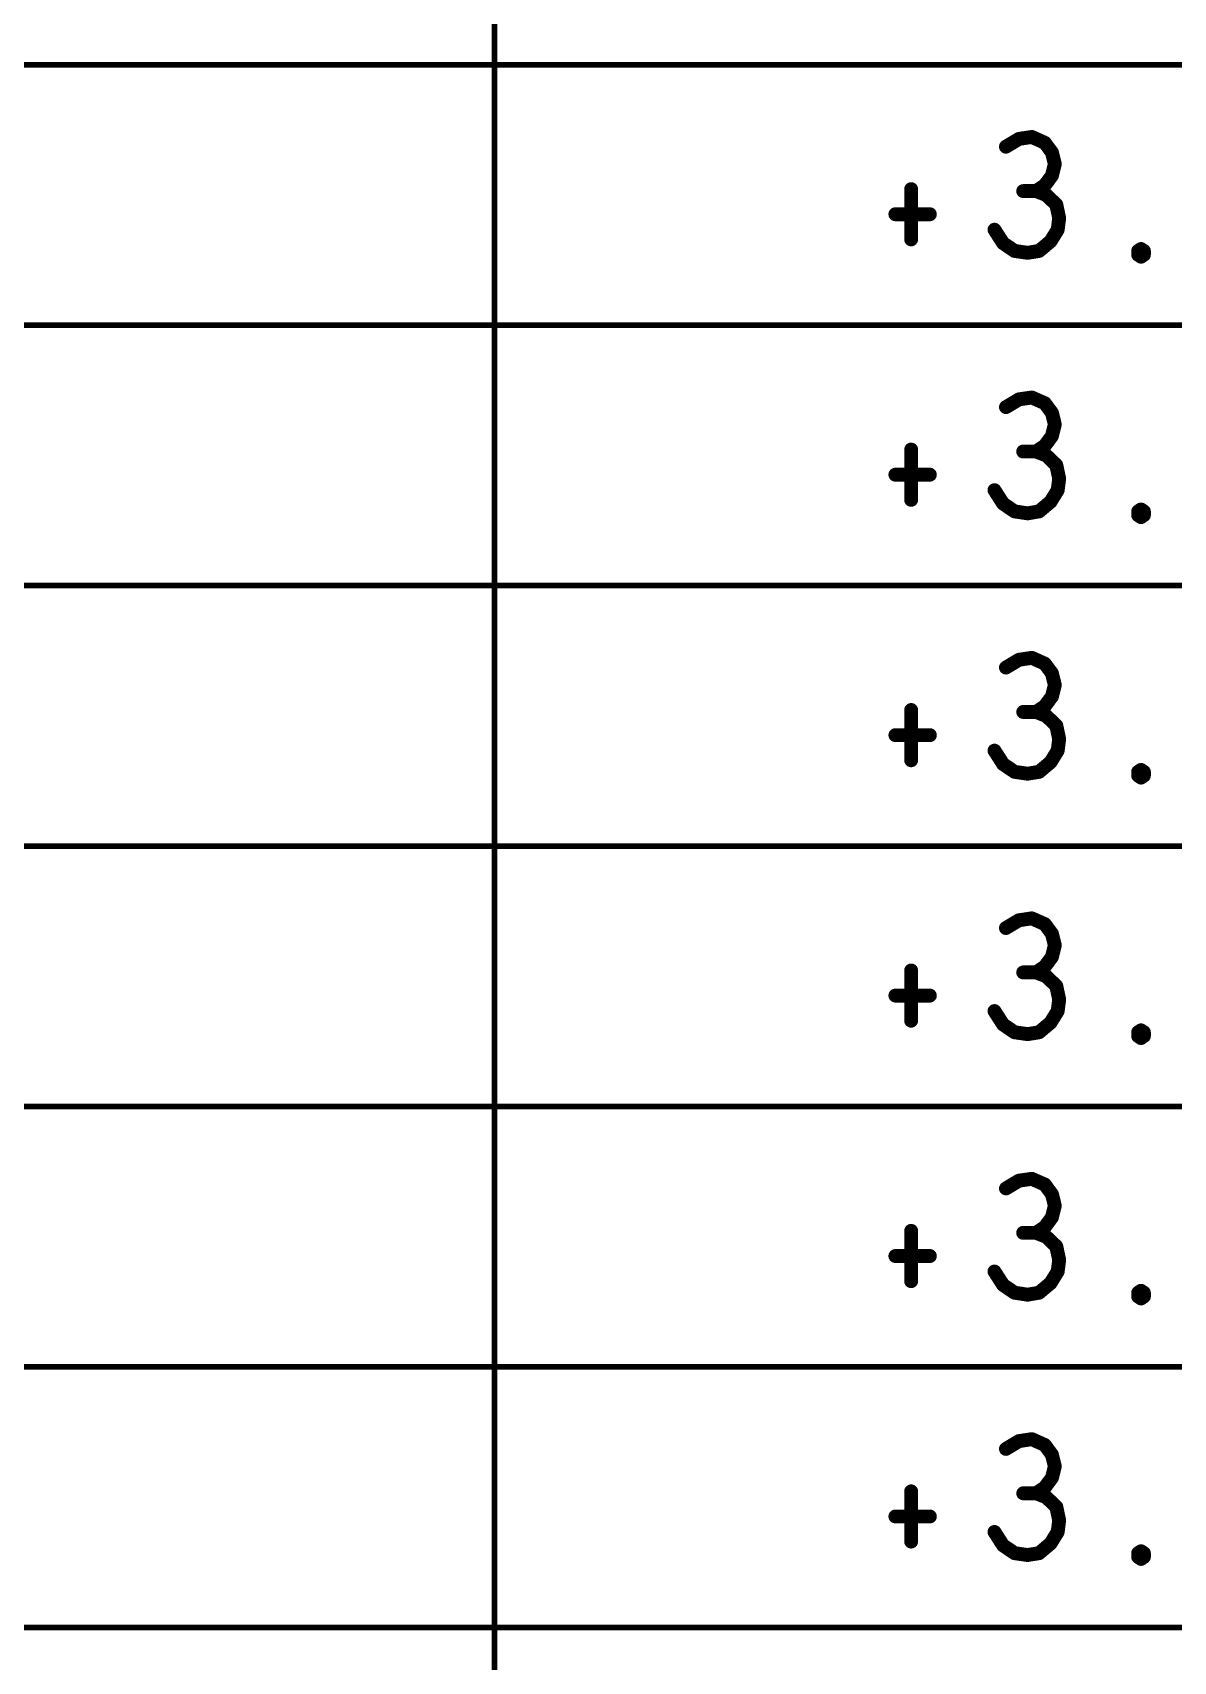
# Model space of a CAD drawing. Extents: x -14.2 to 19.9, y -5.2 to 16.9.
# Drawn here: x 11.024 to 12.255, y 3.248 to 5.005 of the extents above; entities that cross this region are included whole.
import ezdxf

# ---------------------------------------------------------------- set-up
doc = ezdxf.new("R2010")
doc.units = 0
doc.layers.get('0').update_dxf_attribs({"linetype": 'CONTINUOUS'})
doc.layers.add('FAB', color=2, linetype='CONTINUOUS')

# ---------------------------------------------------------------- blocks, each defined once
blk = doc.blocks.new('ROUND_105')
at = {"const_width": 0.0075}
blk.add_lwpolyline([(-0.00375, 0, 1), (0.00375, 0, 1)], format="xyb", close=True, dxfattribs=at)

msp = doc.modelspace()

# ---------------------------------------------------------------- linework, layer by layer
at = {"layer": 'FAB'}
for points, const_width in [([(11.5228, 6.3754), (11.5228, -0.3686)], 0.006), ([(8.7328, 4.9703), (15.4598, 4.9703)], 0.006), ([(12.0886, 4.8903), (12.0746, 4.8819)], 0.015), ([(12.1025, 4.8924), (12.0886, 4.8903)], 0.015), ([(12.1165, 4.8861), (12.1025, 4.8924)], 0.015), ([(12.1242, 4.8757), (12.1165, 4.8861)], 0.015), ([(12.1273, 4.8632), (12.1242, 4.8757)], 0.015), ([(12.1242, 4.8507), (12.1273, 4.8632)], 0.015), ([(12.1165, 4.8403), (12.1242, 4.8507)], 0.015), ([(11.9723, 4.8361), (11.9723, 4.7819)], 0.015), ([(12.1072, 4.834), (12.0932, 4.834)], 0.015), ([(12.1072, 4.834), (12.1165, 4.8403)], 0.015), ([(12.118, 4.8298), (12.1072, 4.834)], 0.015), ([(12.1289, 4.8194), (12.118, 4.8298)], 0.015), ([(11.9553, 4.809), (11.9925, 4.809)], 0.015), ([(12.132, 4.8048), (12.1289, 4.8194)], 0.015), ([(12.0622, 4.7923), (12.0715, 4.7778)], 0.015), ([(12.1227, 4.7798), (12.1304, 4.7923)], 0.015), ([(12.1304, 4.7923), (12.132, 4.8048)], 0.015), ([(12.0715, 4.7778), (12.0839, 4.7694)], 0.015), ([(12.1103, 4.7694), (12.1227, 4.7798)], 0.015), ([(12.0839, 4.7694), (12.0979, 4.7674)], 0.015), ([(12.0979, 4.7674), (12.1103, 4.7694)], 0.015), ([(12.2172, 4.7694), (12.2203, 4.7715)], 0.015), ([(12.2172, 4.7653), (12.2172, 4.7694)], 0.015), ([(12.2203, 4.7632), (12.2172, 4.7653)], 0.015), ([(12.2203, 4.7715), (12.2234, 4.7694)], 0.015), ([(12.2234, 4.7653), (12.2203, 4.7632)], 0.015), ([(12.2234, 4.7694), (12.2234, 4.7653)], 0.015), ([(8.7328, 4.6894), (15.4598, 4.6894)], 0.006), ([(12.0886, 4.6093), (12.0746, 4.6009)], 0.015), ([(12.1025, 4.6113), (12.0886, 4.6093)], 0.015), ([(12.1165, 4.6051), (12.1025, 4.6113)], 0.015), ([(12.1242, 4.5947), (12.1165, 4.6051)], 0.015), ([(12.1273, 4.5822), (12.1242, 4.5947)], 0.015), ([(12.1242, 4.5697), (12.1273, 4.5822)], 0.015), ([(12.1165, 4.5593), (12.1242, 4.5697)], 0.015), ([(11.9723, 4.5551), (11.9723, 4.5009)], 0.015), ([(12.1072, 4.553), (12.0932, 4.553)], 0.015), ([(12.1072, 4.553), (12.1165, 4.5593)], 0.015), ([(12.118, 4.5488), (12.1072, 4.553)], 0.015), ([(12.1289, 4.5384), (12.118, 4.5488)], 0.015), ([(11.9553, 4.528), (11.9925, 4.528)], 0.015), ([(12.132, 4.5238), (12.1289, 4.5384)], 0.015), ([(12.0622, 4.5113), (12.0715, 4.4968)], 0.015), ([(12.1227, 4.4988), (12.1304, 4.5113)], 0.015), ([(12.1304, 4.5113), (12.132, 4.5238)], 0.015), ([(12.0715, 4.4968), (12.0839, 4.4884)], 0.015), ([(12.1103, 4.4884), (12.1227, 4.4988)], 0.015), ([(12.0839, 4.4884), (12.0979, 4.4863)], 0.015), ([(12.0979, 4.4863), (12.1103, 4.4884)], 0.015), ([(12.2172, 4.4884), (12.2203, 4.4905)], 0.015), ([(12.2172, 4.4843), (12.2172, 4.4884)], 0.015), ([(12.2203, 4.4822), (12.2172, 4.4843)], 0.015), ([(12.2203, 4.4905), (12.2234, 4.4884)], 0.015), ([(12.2234, 4.4843), (12.2203, 4.4822)], 0.015), ([(12.2234, 4.4884), (12.2234, 4.4843)], 0.015), ([(8.7328, 4.4084), (15.4598, 4.4084)], 0.006), ([(12.0886, 4.3283), (12.0746, 4.3199)], 0.015), ([(12.1025, 4.3304), (12.0886, 4.3283)], 0.015), ([(12.1165, 4.3241), (12.1025, 4.3304)], 0.015), ([(12.1242, 4.3137), (12.1165, 4.3241)], 0.015), ([(12.1273, 4.3012), (12.1242, 4.3137)], 0.015), ([(12.1242, 4.2887), (12.1273, 4.3012)], 0.015), ([(12.1165, 4.2783), (12.1242, 4.2887)], 0.015), ([(11.9723, 4.2741), (11.9723, 4.2199)], 0.015), ([(12.1072, 4.272), (12.0932, 4.272)], 0.015), ([(12.1072, 4.272), (12.1165, 4.2783)], 0.015), ([(12.118, 4.2678), (12.1072, 4.272)], 0.015), ([(12.1289, 4.2574), (12.118, 4.2678)], 0.015), ([(11.9553, 4.247), (11.9925, 4.247)], 0.015), ([(12.132, 4.2428), (12.1289, 4.2574)], 0.015), ([(12.0622, 4.2303), (12.0715, 4.2158)], 0.015), ([(12.1227, 4.2178), (12.1304, 4.2303)], 0.015), ([(12.1304, 4.2303), (12.132, 4.2428)], 0.015), ([(12.0715, 4.2158), (12.0839, 4.2074)], 0.015), ([(12.1103, 4.2074), (12.1227, 4.2178)], 0.015), ([(12.0839, 4.2074), (12.0979, 4.2054)], 0.015), ([(12.0979, 4.2054), (12.1103, 4.2074)], 0.015), ([(12.2172, 4.2074), (12.2203, 4.2095)], 0.015), ([(12.2172, 4.2033), (12.2172, 4.2074)], 0.015), ([(12.2203, 4.2012), (12.2172, 4.2033)], 0.015), ([(12.2203, 4.2095), (12.2234, 4.2074)], 0.015), ([(12.2234, 4.2033), (12.2203, 4.2012)], 0.015), ([(12.2234, 4.2074), (12.2234, 4.2033)], 0.015), ([(8.7328, 4.1273), (15.4598, 4.1273)], 0.006), ([(12.0886, 4.0473), (12.0746, 4.0389)], 0.015), ([(12.1025, 4.0493), (12.0886, 4.0473)], 0.015), ([(12.1165, 4.0431), (12.1025, 4.0493)], 0.015), ([(12.1242, 4.0327), (12.1165, 4.0431)], 0.015), ([(12.1273, 4.0202), (12.1242, 4.0327)], 0.015), ([(12.1242, 4.0077), (12.1273, 4.0202)], 0.015), ([(12.1165, 3.9973), (12.1242, 4.0077)], 0.015), ([(11.9723, 3.9931), (11.9723, 3.9389)], 0.015), ([(12.1072, 3.991), (12.0932, 3.991)], 0.015), ([(12.1072, 3.991), (12.1165, 3.9973)], 0.015), ([(12.118, 3.9868), (12.1072, 3.991)], 0.015), ([(12.1289, 3.9764), (12.118, 3.9868)], 0.015), ([(11.9553, 3.966), (11.9925, 3.966)], 0.015), ([(12.132, 3.9618), (12.1289, 3.9764)], 0.015), ([(12.0622, 3.9493), (12.0715, 3.9348)], 0.015), ([(12.1227, 3.9368), (12.1304, 3.9493)], 0.015), ([(12.1304, 3.9493), (12.132, 3.9618)], 0.015), ([(12.0715, 3.9348), (12.0839, 3.9264)], 0.015), ([(12.1103, 3.9264), (12.1227, 3.9368)], 0.015), ([(12.0839, 3.9264), (12.0979, 3.9244)], 0.015), ([(12.0979, 3.9244), (12.1103, 3.9264)], 0.015), ([(12.2172, 3.9264), (12.2203, 3.9285)], 0.015), ([(12.2172, 3.9223), (12.2172, 3.9264)], 0.015), ([(12.2203, 3.9202), (12.2172, 3.9223)], 0.015), ([(12.2203, 3.9285), (12.2234, 3.9264)], 0.015), ([(12.2234, 3.9223), (12.2203, 3.9202)], 0.015), ([(12.2234, 3.9264), (12.2234, 3.9223)], 0.015), ([(8.7328, 3.8464), (15.4598, 3.8464)], 0.006), ([(12.0886, 3.7663), (12.0746, 3.7579)], 0.015), ([(12.1025, 3.7683), (12.0886, 3.7663)], 0.015), ([(12.1165, 3.7621), (12.1025, 3.7683)], 0.015), ([(12.1242, 3.7517), (12.1165, 3.7621)], 0.015), ([(12.1273, 3.7392), (12.1242, 3.7517)], 0.015), ([(12.1242, 3.7267), (12.1273, 3.7392)], 0.015), ([(12.1165, 3.7163), (12.1242, 3.7267)], 0.015), ([(11.9723, 3.7121), (11.9723, 3.6579)], 0.015), ([(12.1072, 3.71), (12.0932, 3.71)], 0.015), ([(12.1072, 3.71), (12.1165, 3.7163)], 0.015), ([(12.118, 3.7058), (12.1072, 3.71)], 0.015), ([(12.1289, 3.6954), (12.118, 3.7058)], 0.015), ([(11.9553, 3.685), (11.9925, 3.685)], 0.015), ([(12.132, 3.6808), (12.1289, 3.6954)], 0.015), ([(12.0622, 3.6683), (12.0715, 3.6538)], 0.015), ([(12.1227, 3.6558), (12.1304, 3.6683)], 0.015), ([(12.1304, 3.6683), (12.132, 3.6808)], 0.015), ([(12.0715, 3.6538), (12.0839, 3.6454)], 0.015), ([(12.1103, 3.6454), (12.1227, 3.6558)], 0.015), ([(12.0839, 3.6454), (12.0979, 3.6433)], 0.015), ([(12.0979, 3.6433), (12.1103, 3.6454)], 0.015), ([(12.2172, 3.6454), (12.2203, 3.6475)], 0.015), ([(12.2172, 3.6413), (12.2172, 3.6454)], 0.015), ([(12.2203, 3.6392), (12.2172, 3.6413)], 0.015), ([(12.2203, 3.6475), (12.2234, 3.6454)], 0.015), ([(12.2234, 3.6413), (12.2203, 3.6392)], 0.015), ([(12.2234, 3.6454), (12.2234, 3.6413)], 0.015), ([(8.7328, 3.5654), (15.4598, 3.5654)], 0.006), ([(12.0886, 3.4853), (12.0746, 3.4769)], 0.015), ([(12.1025, 3.4874), (12.0886, 3.4853)], 0.015), ([(12.1165, 3.4811), (12.1025, 3.4874)], 0.015), ([(12.1242, 3.4707), (12.1165, 3.4811)], 0.015), ([(12.1273, 3.4582), (12.1242, 3.4707)], 0.015), ([(12.1242, 3.4457), (12.1273, 3.4582)], 0.015), ([(12.1165, 3.4353), (12.1242, 3.4457)], 0.015), ([(11.9723, 3.4311), (11.9723, 3.3769)], 0.015), ([(12.1072, 3.429), (12.0932, 3.429)], 0.015), ([(12.1072, 3.429), (12.1165, 3.4353)], 0.015), ([(12.118, 3.4248), (12.1072, 3.429)], 0.015), ([(12.1289, 3.4144), (12.118, 3.4248)], 0.015), ([(11.9553, 3.404), (11.9925, 3.404)], 0.015), ([(12.132, 3.3998), (12.1289, 3.4144)], 0.015), ([(12.0622, 3.3873), (12.0715, 3.3728)], 0.015), ([(12.1227, 3.3748), (12.1304, 3.3873)], 0.015), ([(12.1304, 3.3873), (12.132, 3.3998)], 0.015), ([(12.0715, 3.3728), (12.0839, 3.3644)], 0.015), ([(12.1103, 3.3644), (12.1227, 3.3748)], 0.015), ([(12.0839, 3.3644), (12.0979, 3.3624)], 0.015), ([(12.0979, 3.3624), (12.1103, 3.3644)], 0.015), ([(12.2172, 3.3644), (12.2203, 3.3665)], 0.015), ([(12.2172, 3.3603), (12.2172, 3.3644)], 0.015), ([(12.2203, 3.3582), (12.2172, 3.3603)], 0.015), ([(12.2203, 3.3665), (12.2234, 3.3644)], 0.015), ([(12.2234, 3.3603), (12.2203, 3.3582)], 0.015), ([(12.2234, 3.3644), (12.2234, 3.3603)], 0.015), ([(8.7328, 3.2843), (15.4598, 3.2843)], 0.006)]:
    msp.add_lwpolyline(points, dxfattribs=dict(at, const_width=const_width))

# ---------------------------------------------------------------- block references
for p in [(12.0746, 4.8819), (12.0886, 4.8903), (12.0886, 4.8903), (12.1025, 4.8924), (12.1025, 4.8924), (12.1165, 4.8861), (12.1165, 4.8861), (12.1242, 4.8757), (12.1242, 4.8757), (12.1273, 4.8632), (12.1273, 4.8632), (12.1242, 4.8507), (12.1242, 4.8507), (11.9723, 4.8361), (12.0932, 4.834), (12.1072, 4.834), (12.1072, 4.834), (12.1072, 4.834), (12.1165, 4.8403), (12.1165, 4.8403), (12.118, 4.8298), (12.118, 4.8298), (11.9553, 4.809), (11.9925, 4.809), (12.1289, 4.8194), (12.1289, 4.8194), (12.0622, 4.7923), (12.1304, 4.7923), (12.1304, 4.7923), (12.132, 4.8048), (12.132, 4.8048), (11.9723, 4.7819), (12.0715, 4.7778), (12.0715, 4.7778), (12.1227, 4.7798), (12.1227, 4.7798), (12.0839, 4.7694), (12.0839, 4.7694), (12.0979, 4.7674), (12.0979, 4.7674), (12.1103, 4.7694), (12.1103, 4.7694), (12.2172, 4.7694), (12.2172, 4.7694), (12.2172, 4.7653), (12.2172, 4.7653), (12.2203, 4.7715), (12.2203, 4.7715), (12.2203, 4.7632), (12.2203, 4.7632), (12.2234, 4.7694), (12.2234, 4.7694), (12.2234, 4.7653), (12.2234, 4.7653), (12.0746, 4.6009), (12.0886, 4.6093), (12.0886, 4.6093), (12.1025, 4.6113), (12.1025, 4.6113), (12.1165, 4.6051), (12.1165, 4.6051), (12.1242, 4.5947), (12.1242, 4.5947), (12.1273, 4.5822), (12.1273, 4.5822), (12.1242, 4.5697), (12.1242, 4.5697), (11.9723, 4.5551), (12.0932, 4.553), (12.1072, 4.553), (12.1072, 4.553), (12.1072, 4.553), (12.1165, 4.5593), (12.1165, 4.5593), (12.118, 4.5488), (12.118, 4.5488), (11.9553, 4.528), (11.9925, 4.528), (12.1289, 4.5384), (12.1289, 4.5384), (12.0622, 4.5113), (12.1304, 4.5113), (12.1304, 4.5113), (12.132, 4.5238), (12.132, 4.5238), (11.9723, 4.5009), (12.0715, 4.4968), (12.0715, 4.4968), (12.1227, 4.4988), (12.1227, 4.4988), (12.0839, 4.4884), (12.0839, 4.4884), (12.0979, 4.4863), (12.0979, 4.4863), (12.1103, 4.4884), (12.1103, 4.4884), (12.2172, 4.4884), (12.2172, 4.4884), (12.2172, 4.4843), (12.2172, 4.4843), (12.2203, 4.4905), (12.2203, 4.4905), (12.2203, 4.4822), (12.2203, 4.4822), (12.2234, 4.4884), (12.2234, 4.4884), (12.2234, 4.4843), (12.2234, 4.4843), (12.0746, 4.3199), (12.0886, 4.3283), (12.0886, 4.3283), (12.1025, 4.3304), (12.1025, 4.3304), (12.1165, 4.3241), (12.1165, 4.3241), (12.1242, 4.3137), (12.1242, 4.3137), (12.1273, 4.3012), (12.1273, 4.3012), (12.1242, 4.2887), (12.1242, 4.2887), (11.9723, 4.2741), (12.0932, 4.272), (12.1072, 4.272), (12.1072, 4.272), (12.1072, 4.272), (12.1165, 4.2783), (12.1165, 4.2783), (12.118, 4.2678), (12.118, 4.2678), (11.9553, 4.247), (11.9925, 4.247), (12.1289, 4.2574), (12.1289, 4.2574), (12.0622, 4.2303), (12.1304, 4.2303), (12.1304, 4.2303), (12.132, 4.2428), (12.132, 4.2428), (11.9723, 4.2199), (12.0715, 4.2158), (12.0715, 4.2158), (12.1227, 4.2178), (12.1227, 4.2178), (12.0839, 4.2074), (12.0839, 4.2074), (12.0979, 4.2054), (12.0979, 4.2054), (12.1103, 4.2074), (12.1103, 4.2074), (12.2172, 4.2074), (12.2172, 4.2074), (12.2172, 4.2033), (12.2172, 4.2033), (12.2203, 4.2095), (12.2203, 4.2095), (12.2203, 4.2012), (12.2203, 4.2012), (12.2234, 4.2074), (12.2234, 4.2074), (12.2234, 4.2033), (12.2234, 4.2033), (12.0746, 4.0389), (12.0886, 4.0473), (12.0886, 4.0473), (12.1025, 4.0493), (12.1025, 4.0493), (12.1165, 4.0431), (12.1165, 4.0431), (12.1242, 4.0327), (12.1242, 4.0327), (12.1273, 4.0202), (12.1273, 4.0202), (12.1242, 4.0077), (12.1242, 4.0077), (11.9723, 3.9931), (12.0932, 3.991), (12.1072, 3.991), (12.1072, 3.991), (12.1072, 3.991), (12.1165, 3.9973), (12.1165, 3.9973), (12.118, 3.9868), (12.118, 3.9868), (11.9553, 3.966), (11.9925, 3.966), (12.1289, 3.9764), (12.1289, 3.9764), (12.0622, 3.9493), (12.1304, 3.9493), (12.1304, 3.9493), (12.132, 3.9618), (12.132, 3.9618), (11.9723, 3.9389), (12.0715, 3.9348), (12.0715, 3.9348), (12.1227, 3.9368), (12.1227, 3.9368), (12.0839, 3.9264), (12.0839, 3.9264), (12.0979, 3.9244), (12.0979, 3.9244), (12.1103, 3.9264), (12.1103, 3.9264), (12.2172, 3.9264), (12.2172, 3.9264), (12.2172, 3.9223), (12.2172, 3.9223), (12.2203, 3.9285), (12.2203, 3.9285), (12.2203, 3.9202), (12.2203, 3.9202), (12.2234, 3.9264), (12.2234, 3.9264), (12.2234, 3.9223), (12.2234, 3.9223), (12.0746, 3.7579), (12.0886, 3.7663), (12.0886, 3.7663), (12.1025, 3.7683), (12.1025, 3.7683), (12.1165, 3.7621), (12.1165, 3.7621), (12.1242, 3.7517), (12.1242, 3.7517), (12.1273, 3.7392), (12.1273, 3.7392), (12.1242, 3.7267), (12.1242, 3.7267), (11.9723, 3.7121), (12.0932, 3.71), (12.1072, 3.71), (12.1072, 3.71), (12.1072, 3.71), (12.1165, 3.7163), (12.1165, 3.7163), (12.118, 3.7058), (12.118, 3.7058), (11.9553, 3.685), (11.9925, 3.685), (12.1289, 3.6954), (12.1289, 3.6954), (12.0622, 3.6683), (12.1304, 3.6683), (12.1304, 3.6683), (12.132, 3.6808), (12.132, 3.6808), (11.9723, 3.6579), (12.0715, 3.6538), (12.0715, 3.6538), (12.1227, 3.6558), (12.1227, 3.6558), (12.0839, 3.6454), (12.0839, 3.6454), (12.0979, 3.6433), (12.0979, 3.6433), (12.1103, 3.6454), (12.1103, 3.6454), (12.2172, 3.6454), (12.2172, 3.6454), (12.2172, 3.6413), (12.2172, 3.6413), (12.2203, 3.6475), (12.2203, 3.6475), (12.2203, 3.6392), (12.2203, 3.6392), (12.2234, 3.6454), (12.2234, 3.6454), (12.2234, 3.6413), (12.2234, 3.6413), (12.0746, 3.4769), (12.0886, 3.4853), (12.0886, 3.4853), (12.1025, 3.4874), (12.1025, 3.4874), (12.1165, 3.4811), (12.1165, 3.4811), (12.1242, 3.4707), (12.1242, 3.4707), (12.1273, 3.4582), (12.1273, 3.4582), (12.1242, 3.4457), (12.1242, 3.4457), (11.9723, 3.4311), (12.0932, 3.429), (12.1072, 3.429), (12.1072, 3.429), (12.1072, 3.429), (12.1165, 3.4353), (12.1165, 3.4353), (12.118, 3.4248), (12.118, 3.4248), (11.9553, 3.404), (11.9925, 3.404), (12.1289, 3.4144), (12.1289, 3.4144), (12.0622, 3.3873), (12.1304, 3.3873), (12.1304, 3.3873), (12.132, 3.3998), (12.132, 3.3998), (11.9723, 3.3769), (12.0715, 3.3728), (12.0715, 3.3728), (12.1227, 3.3748), (12.1227, 3.3748), (12.0839, 3.3644), (12.0839, 3.3644), (12.0979, 3.3624), (12.0979, 3.3624), (12.1103, 3.3644), (12.1103, 3.3644), (12.2172, 3.3644), (12.2172, 3.3644), (12.2172, 3.3603), (12.2172, 3.3603), (12.2203, 3.3665), (12.2203, 3.3665), (12.2203, 3.3582), (12.2203, 3.3582), (12.2234, 3.3644), (12.2234, 3.3644), (12.2234, 3.3603), (12.2234, 3.3603)]:
    msp.add_blockref('ROUND_105', p, dxfattribs=at)

doc.saveas('drawing.dxf')
